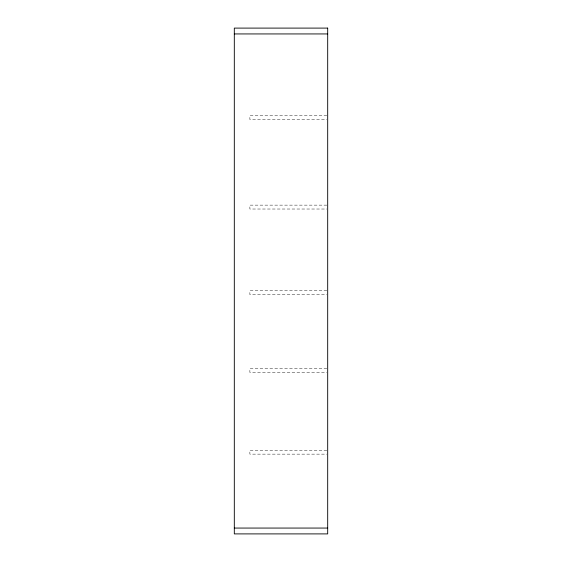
<?xml version="1.0" encoding="UTF-8"?>
<svg xmlns="http://www.w3.org/2000/svg" width="562" height="562" viewBox="0 0 562 562"><rect width="100%" height="100%" fill="white"/><g stroke="black" fill="none" stroke-linecap="round" stroke-linejoin="round"><path stroke-width="0.42" stroke-dasharray="2.81 2.11" d="M326.817 115.646L249.872 115.646L249.872 119.53L326.817 119.53M326.817 205.13L249.872 205.13L249.872 209.022L326.817 209.022M326.817 290.73L249.872 290.73L249.872 294.614L326.817 294.614M326.817 368.546L249.872 368.546L249.872 372.43L326.817 372.43M326.817 450.246L249.872 450.246L249.872 454.138L326.817 454.138"/><path stroke-width="0.84" d="M234.312 33.938L327.688 33.938M234.312 528.062L327.688 528.062M327.688 28.1L234.312 28.1L234.312 533.9L327.688 533.9L327.688 28.1"/></g></svg>
